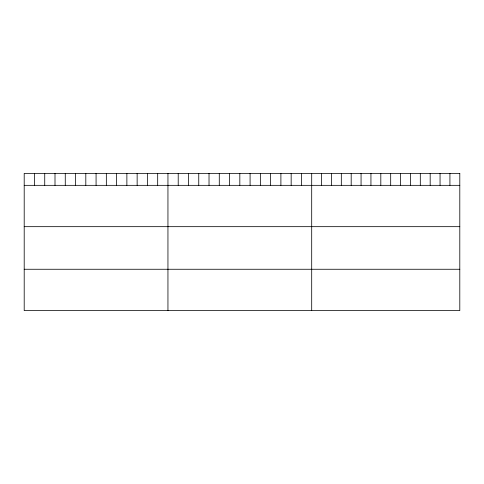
<?xml version="1.0" encoding="UTF-8"?>
<svg xmlns="http://www.w3.org/2000/svg" width="484" height="484" viewBox="0 0 484 484"><rect width="100%" height="100%" fill="white"/><g stroke="black" fill="none" stroke-linecap="round" stroke-linejoin="round"><path stroke-width="0.73" d="M24.2 185.336L459.8 185.336M24.2 226.669L459.8 226.669M24.2 269.261L459.8 269.261M449.926 173.405L449.926 185.336M440.053 173.405L440.053 185.336M430.179 173.405L430.179 185.336M420.306 173.405L420.306 185.336M410.432 173.405L410.432 185.336M400.558 173.405L400.558 185.336M390.685 173.405L390.685 185.336M380.811 173.405L380.811 185.336M370.938 173.405L370.938 185.336M361.064 173.405L361.064 185.336M351.19 173.405L351.19 185.336M341.317 173.405L341.317 185.336M331.443 173.405L331.443 185.336M321.57 173.405L321.57 185.336M311.696 173.405L311.696 310.595M301.429 173.405L301.429 185.336M291.162 173.405L291.162 185.336M280.895 173.405L280.895 185.336M270.623 173.405L270.623 185.336M260.356 173.405L260.356 185.336M250.089 173.405L250.089 185.336M239.822 173.405L239.822 185.336M229.555 173.405L229.555 185.336M219.288 173.405L219.288 185.336M209.021 173.405L209.021 185.336M198.749 173.405L198.749 185.336M188.482 173.405L188.482 185.336M178.215 173.405L178.215 185.336M167.948 173.405L167.948 310.595M157.681 173.405L157.681 185.336M147.414 173.405L147.414 185.336M137.147 173.405L137.147 185.336M126.875 173.405L126.875 185.336M116.608 173.405L116.608 185.336M106.341 173.405L106.341 185.336M96.074 173.405L96.074 185.336M85.807 173.405L85.807 185.336M75.54 173.405L75.54 185.336M65.273 173.405L65.273 185.336M55.001 173.405L55.001 185.336M44.734 173.405L44.734 185.336M34.467 173.405L34.467 185.336M459.8 173.405L24.2 173.405L24.2 310.595L459.8 310.595L459.8 173.405"/></g></svg>
